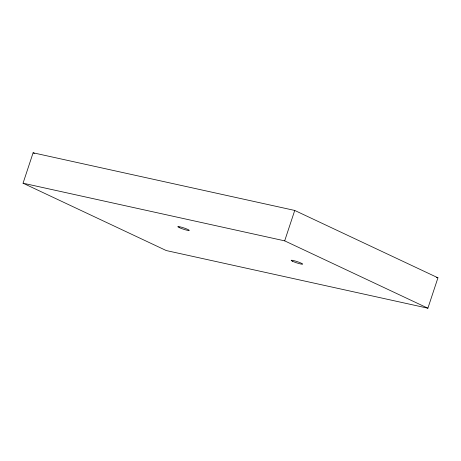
<?xml version="1.0" encoding="UTF-8"?>
<svg xmlns="http://www.w3.org/2000/svg" width="461" height="461" viewBox="0 0 461 461"><rect width="100%" height="100%" fill="white"/><g stroke="black" fill="none" stroke-linecap="round" stroke-linejoin="round"><path stroke-width="0.69" d="M23.05 183.201L33.106 152.793L294.74 210.447L437.95 277.799L427.894 308.207L166.26 250.554L23.05 183.201L284.679 240.855L427.894 308.207M284.679 240.855L294.74 210.447M436.544 277.487L437.95 277.799M33.106 152.793L34.408 153.404M292.539 261.266A6.045 0.674 18.3 0 0 302.312 264.228A6.045 0.674 18.3 0 0 295.847 261.185A6.045 0.674 18.3 0 0 292.539 261.266M179.179 227.567A6.045 0.674 18.3 0 0 188.958 230.529A6.045 0.674 18.3 0 0 182.487 227.486A6.045 0.674 18.3 0 0 179.179 227.567"/></g></svg>
